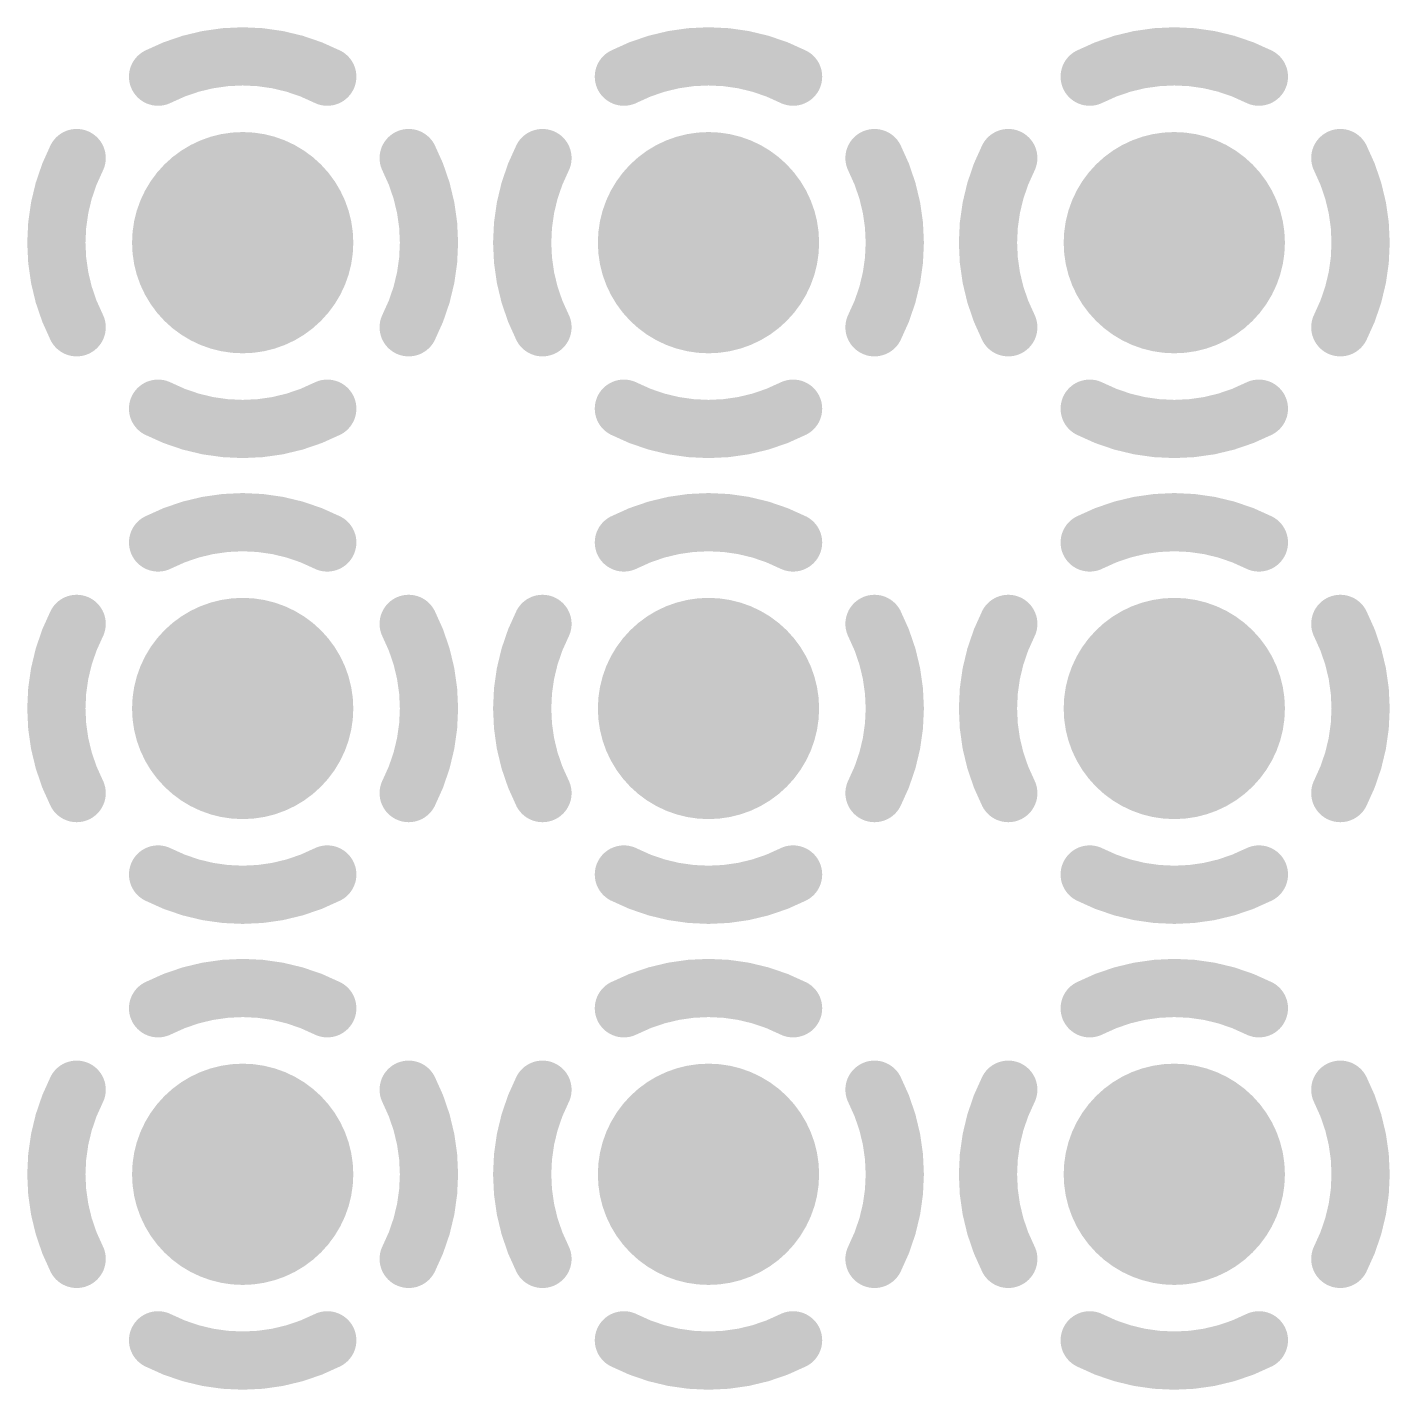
# Model space of a CAD drawing. Header units: millimetres. Extents: x 6.83 to 16.18, y 4.59 to 12.3.
# Drawn here: x 14.2245 to 14.4585, y 10.6658 to 10.8998 of the extents above; entities that cross this region are included whole.
import ezdxf

# ---------------------------------------------------------------- set-up
doc = ezdxf.new("R2010")
doc.units = ezdxf.units.MM
doc.header["$MEASUREMENT"] = 0
for name, color, linetype in [('BottomLayer', 5, 'Continuous'), ('BottomSolder', 6, 'Continuous'), ('InternalPlane1', 76, 'Continuous'), ('InternalPlane2', 16, 'Continuous'), ('MultiLayer', 9, 'Continuous'), ('TopLayer', 1, 'Continuous'), ('TopSolder', 216, 'Continuous'), ('ViaHoleLayer', 16, 'Continuous')]:
    doc.layers.add(name, color=color, linetype=linetype)

msp = doc.modelspace()

# ---------------------------------------------------------------- linework, layer by layer
at = {"layer": 'BottomLayer', "const_width": 0.015}
for points in [[(14.25396, 10.8628, 1), (14.26896, 10.8628, 1)], [(14.33396, 10.8628, 1), (14.34896, 10.8628, 1)], [(14.41396, 10.8628, 1), (14.42896, 10.8628, 1)], [(14.25396, 10.7828, 1), (14.26896, 10.7828, 1)], [(14.33396, 10.7828, 1), (14.34896, 10.7828, 1)], [(14.41396, 10.7828, 1), (14.42896, 10.7828, 1)], [(14.25396, 10.7028, 1), (14.26896, 10.7028, 1)], [(14.33396, 10.7028, 1), (14.34896, 10.7028, 1)], [(14.41396, 10.7028, 1), (14.42896, 10.7028, 1)]]:
    msp.add_lwpolyline(points, format="xyb", close=True, dxfattribs=at)
at = {"layer": 'BottomSolder', "const_width": 0.019}
for points in [[(14.25196, 10.8628, 1), (14.27096, 10.8628, 1)], [(14.33196, 10.8628, 1), (14.35096, 10.8628, 1)], [(14.41196, 10.8628, 1), (14.43096, 10.8628, 1)], [(14.25196, 10.7828, 1), (14.27096, 10.7828, 1)], [(14.33196, 10.7828, 1), (14.35096, 10.7828, 1)], [(14.41196, 10.7828, 1), (14.43096, 10.7828, 1)], [(14.25196, 10.7028, 1), (14.27096, 10.7028, 1)], [(14.33196, 10.7028, 1), (14.35096, 10.7028, 1)], [(14.41196, 10.7028, 1), (14.43096, 10.7028, 1)]]:
    msp.add_lwpolyline(points, format="xyb", close=True, dxfattribs=at)
at = {"layer": 'InternalPlane1', "const_width": 0.01}
for points in [[(14.24693, 10.89131, -0.240079), (14.27599, 10.89131)], [(14.32693, 10.89131, -0.240079), (14.35599, 10.89131)], [(14.40693, 10.89131, -0.240079), (14.43599, 10.89131)], [(14.23295, 10.84827, -0.240079), (14.23295, 10.87733)], [(14.28997, 10.87733, -0.240079), (14.28997, 10.84827)], [(14.31295, 10.84827, -0.240079), (14.31295, 10.87733)], [(14.36997, 10.87733, -0.240079), (14.36997, 10.84827)], [(14.39295, 10.84827, -0.240079), (14.39295, 10.87733)], [(14.44997, 10.87733, -0.240079), (14.44997, 10.84827)], [(14.27599, 10.83429, -0.240079), (14.24693, 10.83429)], [(14.35599, 10.83429, -0.240079), (14.32693, 10.83429)], [(14.43599, 10.83429, -0.240079), (14.40693, 10.83429)], [(14.24693, 10.81131, -0.240079), (14.27599, 10.81131)], [(14.32693, 10.81131, -0.240079), (14.35599, 10.81131)], [(14.40693, 10.81131, -0.240079), (14.43599, 10.81131)], [(14.23295, 10.76827, -0.240079), (14.23295, 10.79733)], [(14.28997, 10.79733, -0.240079), (14.28997, 10.76827)], [(14.31295, 10.76827, -0.240079), (14.31295, 10.79733)], [(14.36997, 10.79733, -0.240079), (14.36997, 10.76827)], [(14.39295, 10.76827, -0.240079), (14.39295, 10.79733)], [(14.44997, 10.79733, -0.240079), (14.44997, 10.76827)], [(14.27599, 10.75429, -0.240079), (14.24693, 10.75429)], [(14.35599, 10.75429, -0.240079), (14.32693, 10.75429)], [(14.43599, 10.75429, -0.240079), (14.40693, 10.75429)], [(14.24693, 10.73131, -0.240079), (14.27599, 10.73131)], [(14.32693, 10.73131, -0.240079), (14.35599, 10.73131)], [(14.40693, 10.73131, -0.240079), (14.43599, 10.73131)], [(14.23295, 10.68827, -0.240079), (14.23295, 10.71733)], [(14.28997, 10.71733, -0.240079), (14.28997, 10.68827)], [(14.31295, 10.68827, -0.240079), (14.31295, 10.71733)], [(14.36997, 10.71733, -0.240079), (14.36997, 10.68827)], [(14.39295, 10.68827, -0.240079), (14.39295, 10.71733)], [(14.44997, 10.71733, -0.240079), (14.44997, 10.68827)], [(14.27599, 10.67429, -0.240079), (14.24693, 10.67429)], [(14.35599, 10.67429, -0.240079), (14.32693, 10.67429)], [(14.43599, 10.67429, -0.240079), (14.40693, 10.67429)]]:
    msp.add_lwpolyline(points, format="xyb", dxfattribs=at)
at = {"layer": 'InternalPlane1', "const_width": 0.005}
for points in [[(14.24443, 10.89131, 1), (14.24943, 10.89131, 1)], [(14.27349, 10.89131, 1), (14.27849, 10.89131, 1)], [(14.32443, 10.89131, 1), (14.32943, 10.89131, 1)], [(14.35349, 10.89131, 1), (14.35849, 10.89131, 1)], [(14.40443, 10.89131, 1), (14.40943, 10.89131, 1)], [(14.43349, 10.89131, 1), (14.43849, 10.89131, 1)], [(14.23045, 10.87733, 1), (14.23545, 10.87733, 1)], [(14.28747, 10.87733, 1), (14.29247, 10.87733, 1)], [(14.31045, 10.87733, 1), (14.31545, 10.87733, 1)], [(14.36747, 10.87733, 1), (14.37247, 10.87733, 1)], [(14.39045, 10.87733, 1), (14.39545, 10.87733, 1)], [(14.44747, 10.87733, 1), (14.45247, 10.87733, 1)], [(14.23045, 10.84827, 1), (14.23545, 10.84827, 1)], [(14.28747, 10.84827, 1), (14.29247, 10.84827, 1)], [(14.31045, 10.84827, 1), (14.31545, 10.84827, 1)], [(14.36747, 10.84827, 1), (14.37247, 10.84827, 1)], [(14.39045, 10.84827, 1), (14.39545, 10.84827, 1)], [(14.44747, 10.84827, 1), (14.45247, 10.84827, 1)], [(14.24443, 10.83429, 1), (14.24943, 10.83429, 1)], [(14.27349, 10.83429, 1), (14.27849, 10.83429, 1)], [(14.32443, 10.83429, 1), (14.32943, 10.83429, 1)], [(14.35349, 10.83429, 1), (14.35849, 10.83429, 1)], [(14.40443, 10.83429, 1), (14.40943, 10.83429, 1)], [(14.43349, 10.83429, 1), (14.43849, 10.83429, 1)], [(14.24443, 10.81131, 1), (14.24943, 10.81131, 1)], [(14.27349, 10.81131, 1), (14.27849, 10.81131, 1)], [(14.32443, 10.81131, 1), (14.32943, 10.81131, 1)], [(14.35349, 10.81131, 1), (14.35849, 10.81131, 1)], [(14.40443, 10.81131, 1), (14.40943, 10.81131, 1)], [(14.43349, 10.81131, 1), (14.43849, 10.81131, 1)], [(14.23045, 10.79733, 1), (14.23545, 10.79733, 1)], [(14.28747, 10.79733, 1), (14.29247, 10.79733, 1)], [(14.31045, 10.79733, 1), (14.31545, 10.79733, 1)], [(14.36747, 10.79733, 1), (14.37247, 10.79733, 1)], [(14.39045, 10.79733, 1), (14.39545, 10.79733, 1)], [(14.44747, 10.79733, 1), (14.45247, 10.79733, 1)], [(14.23045, 10.76827, 1), (14.23545, 10.76827, 1)], [(14.28747, 10.76827, 1), (14.29247, 10.76827, 1)], [(14.31045, 10.76827, 1), (14.31545, 10.76827, 1)], [(14.36747, 10.76827, 1), (14.37247, 10.76827, 1)], [(14.39045, 10.76827, 1), (14.39545, 10.76827, 1)], [(14.44747, 10.76827, 1), (14.45247, 10.76827, 1)], [(14.24443, 10.75429, 1), (14.24943, 10.75429, 1)], [(14.27349, 10.75429, 1), (14.27849, 10.75429, 1)], [(14.32443, 10.75429, 1), (14.32943, 10.75429, 1)], [(14.35349, 10.75429, 1), (14.35849, 10.75429, 1)], [(14.40443, 10.75429, 1), (14.40943, 10.75429, 1)], [(14.43349, 10.75429, 1), (14.43849, 10.75429, 1)], [(14.24443, 10.73131, 1), (14.24943, 10.73131, 1)], [(14.27349, 10.73131, 1), (14.27849, 10.73131, 1)], [(14.32443, 10.73131, 1), (14.32943, 10.73131, 1)], [(14.35349, 10.73131, 1), (14.35849, 10.73131, 1)], [(14.40443, 10.73131, 1), (14.40943, 10.73131, 1)], [(14.43349, 10.73131, 1), (14.43849, 10.73131, 1)], [(14.23045, 10.71733, 1), (14.23545, 10.71733, 1)], [(14.28747, 10.71733, 1), (14.29247, 10.71733, 1)], [(14.31045, 10.71733, 1), (14.31545, 10.71733, 1)], [(14.36747, 10.71733, 1), (14.37247, 10.71733, 1)], [(14.39045, 10.71733, 1), (14.39545, 10.71733, 1)], [(14.44747, 10.71733, 1), (14.45247, 10.71733, 1)], [(14.23045, 10.68827, 1), (14.23545, 10.68827, 1)], [(14.28747, 10.68827, 1), (14.29247, 10.68827, 1)], [(14.31045, 10.68827, 1), (14.31545, 10.68827, 1)], [(14.36747, 10.68827, 1), (14.37247, 10.68827, 1)], [(14.39045, 10.68827, 1), (14.39545, 10.68827, 1)], [(14.44747, 10.68827, 1), (14.45247, 10.68827, 1)], [(14.24443, 10.67429, 1), (14.24943, 10.67429, 1)], [(14.27349, 10.67429, 1), (14.27849, 10.67429, 1)], [(14.32443, 10.67429, 1), (14.32943, 10.67429, 1)], [(14.35349, 10.67429, 1), (14.35849, 10.67429, 1)], [(14.40443, 10.67429, 1), (14.40943, 10.67429, 1)], [(14.43349, 10.67429, 1), (14.43849, 10.67429, 1)]]:
    msp.add_lwpolyline(points, format="xyb", close=True, dxfattribs=at)
at = {"layer": 'InternalPlane2', "const_width": 0.01}
for points in [[(14.24693, 10.89131, -0.240079), (14.27599, 10.89131)], [(14.32693, 10.89131, -0.240079), (14.35599, 10.89131)], [(14.40693, 10.89131, -0.240079), (14.43599, 10.89131)], [(14.23295, 10.84827, -0.240079), (14.23295, 10.87733)], [(14.28997, 10.87733, -0.240079), (14.28997, 10.84827)], [(14.31295, 10.84827, -0.240079), (14.31295, 10.87733)], [(14.36997, 10.87733, -0.240079), (14.36997, 10.84827)], [(14.39295, 10.84827, -0.240079), (14.39295, 10.87733)], [(14.44997, 10.87733, -0.240079), (14.44997, 10.84827)], [(14.27599, 10.83429, -0.240079), (14.24693, 10.83429)], [(14.35599, 10.83429, -0.240079), (14.32693, 10.83429)], [(14.43599, 10.83429, -0.240079), (14.40693, 10.83429)], [(14.24693, 10.81131, -0.240079), (14.27599, 10.81131)], [(14.32693, 10.81131, -0.240079), (14.35599, 10.81131)], [(14.40693, 10.81131, -0.240079), (14.43599, 10.81131)], [(14.23295, 10.76827, -0.240079), (14.23295, 10.79733)], [(14.28997, 10.79733, -0.240079), (14.28997, 10.76827)], [(14.31295, 10.76827, -0.240079), (14.31295, 10.79733)], [(14.36997, 10.79733, -0.240079), (14.36997, 10.76827)], [(14.39295, 10.76827, -0.240079), (14.39295, 10.79733)], [(14.44997, 10.79733, -0.240079), (14.44997, 10.76827)], [(14.27599, 10.75429, -0.240079), (14.24693, 10.75429)], [(14.35599, 10.75429, -0.240079), (14.32693, 10.75429)], [(14.43599, 10.75429, -0.240079), (14.40693, 10.75429)], [(14.24693, 10.73131, -0.240079), (14.27599, 10.73131)], [(14.32693, 10.73131, -0.240079), (14.35599, 10.73131)], [(14.40693, 10.73131, -0.240079), (14.43599, 10.73131)], [(14.23295, 10.68827, -0.240079), (14.23295, 10.71733)], [(14.28997, 10.71733, -0.240079), (14.28997, 10.68827)], [(14.31295, 10.68827, -0.240079), (14.31295, 10.71733)], [(14.36997, 10.71733, -0.240079), (14.36997, 10.68827)], [(14.39295, 10.68827, -0.240079), (14.39295, 10.71733)], [(14.44997, 10.71733, -0.240079), (14.44997, 10.68827)], [(14.27599, 10.67429, -0.240079), (14.24693, 10.67429)], [(14.35599, 10.67429, -0.240079), (14.32693, 10.67429)], [(14.43599, 10.67429, -0.240079), (14.40693, 10.67429)]]:
    msp.add_lwpolyline(points, format="xyb", dxfattribs=at)
at = {"layer": 'InternalPlane2', "const_width": 0.005}
for points in [[(14.24443, 10.89131, 1), (14.24943, 10.89131, 1)], [(14.27349, 10.89131, 1), (14.27849, 10.89131, 1)], [(14.32443, 10.89131, 1), (14.32943, 10.89131, 1)], [(14.35349, 10.89131, 1), (14.35849, 10.89131, 1)], [(14.40443, 10.89131, 1), (14.40943, 10.89131, 1)], [(14.43349, 10.89131, 1), (14.43849, 10.89131, 1)], [(14.23045, 10.87733, 1), (14.23545, 10.87733, 1)], [(14.28747, 10.87733, 1), (14.29247, 10.87733, 1)], [(14.31045, 10.87733, 1), (14.31545, 10.87733, 1)], [(14.36747, 10.87733, 1), (14.37247, 10.87733, 1)], [(14.39045, 10.87733, 1), (14.39545, 10.87733, 1)], [(14.44747, 10.87733, 1), (14.45247, 10.87733, 1)], [(14.23045, 10.84827, 1), (14.23545, 10.84827, 1)], [(14.28747, 10.84827, 1), (14.29247, 10.84827, 1)], [(14.31045, 10.84827, 1), (14.31545, 10.84827, 1)], [(14.36747, 10.84827, 1), (14.37247, 10.84827, 1)], [(14.39045, 10.84827, 1), (14.39545, 10.84827, 1)], [(14.44747, 10.84827, 1), (14.45247, 10.84827, 1)], [(14.24443, 10.83429, 1), (14.24943, 10.83429, 1)], [(14.27349, 10.83429, 1), (14.27849, 10.83429, 1)], [(14.32443, 10.83429, 1), (14.32943, 10.83429, 1)], [(14.35349, 10.83429, 1), (14.35849, 10.83429, 1)], [(14.40443, 10.83429, 1), (14.40943, 10.83429, 1)], [(14.43349, 10.83429, 1), (14.43849, 10.83429, 1)], [(14.24443, 10.81131, 1), (14.24943, 10.81131, 1)], [(14.27349, 10.81131, 1), (14.27849, 10.81131, 1)], [(14.32443, 10.81131, 1), (14.32943, 10.81131, 1)], [(14.35349, 10.81131, 1), (14.35849, 10.81131, 1)], [(14.40443, 10.81131, 1), (14.40943, 10.81131, 1)], [(14.43349, 10.81131, 1), (14.43849, 10.81131, 1)], [(14.23045, 10.79733, 1), (14.23545, 10.79733, 1)], [(14.28747, 10.79733, 1), (14.29247, 10.79733, 1)], [(14.31045, 10.79733, 1), (14.31545, 10.79733, 1)], [(14.36747, 10.79733, 1), (14.37247, 10.79733, 1)], [(14.39045, 10.79733, 1), (14.39545, 10.79733, 1)], [(14.44747, 10.79733, 1), (14.45247, 10.79733, 1)], [(14.23045, 10.76827, 1), (14.23545, 10.76827, 1)], [(14.28747, 10.76827, 1), (14.29247, 10.76827, 1)], [(14.31045, 10.76827, 1), (14.31545, 10.76827, 1)], [(14.36747, 10.76827, 1), (14.37247, 10.76827, 1)], [(14.39045, 10.76827, 1), (14.39545, 10.76827, 1)], [(14.44747, 10.76827, 1), (14.45247, 10.76827, 1)], [(14.24443, 10.75429, 1), (14.24943, 10.75429, 1)], [(14.27349, 10.75429, 1), (14.27849, 10.75429, 1)], [(14.32443, 10.75429, 1), (14.32943, 10.75429, 1)], [(14.35349, 10.75429, 1), (14.35849, 10.75429, 1)], [(14.40443, 10.75429, 1), (14.40943, 10.75429, 1)], [(14.43349, 10.75429, 1), (14.43849, 10.75429, 1)], [(14.24443, 10.73131, 1), (14.24943, 10.73131, 1)], [(14.27349, 10.73131, 1), (14.27849, 10.73131, 1)], [(14.32443, 10.73131, 1), (14.32943, 10.73131, 1)], [(14.35349, 10.73131, 1), (14.35849, 10.73131, 1)], [(14.40443, 10.73131, 1), (14.40943, 10.73131, 1)], [(14.43349, 10.73131, 1), (14.43849, 10.73131, 1)], [(14.23045, 10.71733, 1), (14.23545, 10.71733, 1)], [(14.28747, 10.71733, 1), (14.29247, 10.71733, 1)], [(14.31045, 10.71733, 1), (14.31545, 10.71733, 1)], [(14.36747, 10.71733, 1), (14.37247, 10.71733, 1)], [(14.39045, 10.71733, 1), (14.39545, 10.71733, 1)], [(14.44747, 10.71733, 1), (14.45247, 10.71733, 1)], [(14.23045, 10.68827, 1), (14.23545, 10.68827, 1)], [(14.28747, 10.68827, 1), (14.29247, 10.68827, 1)], [(14.31045, 10.68827, 1), (14.31545, 10.68827, 1)], [(14.36747, 10.68827, 1), (14.37247, 10.68827, 1)], [(14.39045, 10.68827, 1), (14.39545, 10.68827, 1)], [(14.44747, 10.68827, 1), (14.45247, 10.68827, 1)], [(14.24443, 10.67429, 1), (14.24943, 10.67429, 1)], [(14.27349, 10.67429, 1), (14.27849, 10.67429, 1)], [(14.32443, 10.67429, 1), (14.32943, 10.67429, 1)], [(14.35349, 10.67429, 1), (14.35849, 10.67429, 1)], [(14.40443, 10.67429, 1), (14.40943, 10.67429, 1)], [(14.43349, 10.67429, 1), (14.43849, 10.67429, 1)]]:
    msp.add_lwpolyline(points, format="xyb", close=True, dxfattribs=at)
at = {"layer": 'MultiLayer', "const_width": 0.015}
for points in [[(14.25396, 10.8628, 1), (14.26896, 10.8628, 1)], [(14.33396, 10.8628, 1), (14.34896, 10.8628, 1)], [(14.41396, 10.8628, 1), (14.42896, 10.8628, 1)], [(14.25396, 10.7828, 1), (14.26896, 10.7828, 1)], [(14.33396, 10.7828, 1), (14.34896, 10.7828, 1)], [(14.41396, 10.7828, 1), (14.42896, 10.7828, 1)], [(14.25396, 10.7028, 1), (14.26896, 10.7028, 1)], [(14.33396, 10.7028, 1), (14.34896, 10.7028, 1)], [(14.41396, 10.7028, 1), (14.42896, 10.7028, 1)]]:
    msp.add_lwpolyline(points, format="xyb", close=True, dxfattribs=at)
at = {"layer": 'TopLayer', "const_width": 0.015}
for points in [[(14.25396, 10.8628, 1), (14.26896, 10.8628, 1)], [(14.33396, 10.8628, 1), (14.34896, 10.8628, 1)], [(14.41396, 10.8628, 1), (14.42896, 10.8628, 1)], [(14.25396, 10.7828, 1), (14.26896, 10.7828, 1)], [(14.33396, 10.7828, 1), (14.34896, 10.7828, 1)], [(14.41396, 10.7828, 1), (14.42896, 10.7828, 1)], [(14.25396, 10.7028, 1), (14.26896, 10.7028, 1)], [(14.33396, 10.7028, 1), (14.34896, 10.7028, 1)], [(14.41396, 10.7028, 1), (14.42896, 10.7028, 1)]]:
    msp.add_lwpolyline(points, format="xyb", close=True, dxfattribs=at)
at = {"layer": 'TopSolder', "const_width": 0.019}
for points in [[(14.25196, 10.8628, 1), (14.27096, 10.8628, 1)], [(14.33196, 10.8628, 1), (14.35096, 10.8628, 1)], [(14.41196, 10.8628, 1), (14.43096, 10.8628, 1)], [(14.25196, 10.7828, 1), (14.27096, 10.7828, 1)], [(14.33196, 10.7828, 1), (14.35096, 10.7828, 1)], [(14.41196, 10.7828, 1), (14.43096, 10.7828, 1)], [(14.25196, 10.7028, 1), (14.27096, 10.7028, 1)], [(14.33196, 10.7028, 1), (14.35096, 10.7028, 1)], [(14.41196, 10.7028, 1), (14.43096, 10.7028, 1)]]:
    msp.add_lwpolyline(points, format="xyb", close=True, dxfattribs=at)
at = {"layer": 'ViaHoleLayer', "const_width": 0.007}
for points in [[(14.25796, 10.8628, 1), (14.26496, 10.8628, 1)], [(14.33796, 10.8628, 1), (14.34496, 10.8628, 1)], [(14.41796, 10.8628, 1), (14.42496, 10.8628, 1)], [(14.25796, 10.7828, 1), (14.26496, 10.7828, 1)], [(14.33796, 10.7828, 1), (14.34496, 10.7828, 1)], [(14.41796, 10.7828, 1), (14.42496, 10.7828, 1)], [(14.25796, 10.7028, 1), (14.26496, 10.7028, 1)], [(14.33796, 10.7028, 1), (14.34496, 10.7028, 1)], [(14.41796, 10.7028, 1), (14.42496, 10.7028, 1)]]:
    msp.add_lwpolyline(points, format="xyb", close=True, dxfattribs=at)

doc.saveas('drawing.dxf')
